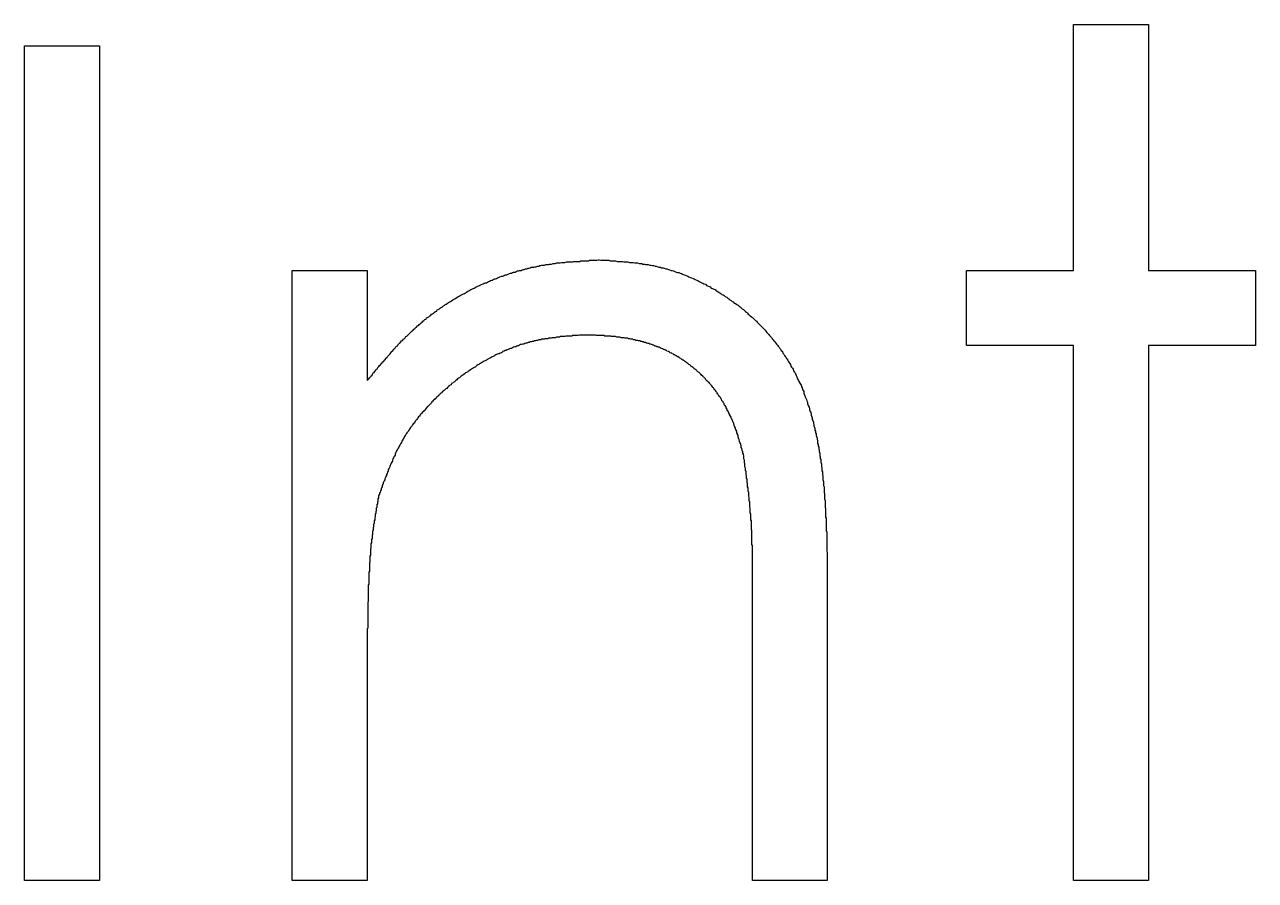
# Model space of a CAD drawing. Extents: x 50 to 797, y -88 to 551.
# Drawn here: x 151.91 to 154.213, y 537.213 to 538.815 of the extents above; entities that cross this region are included whole.
import ezdxf

# ---------------------------------------------------------------- set-up
doc = ezdxf.new("R2010")
doc.units = 0
doc.layers.get('0').update_dxf_attribs({"linetype": 'CONTINUOUS'})

msp = doc.modelspace()

# ---------------------------------------------------------------- linework, layer by layer
at = {"color": 7, "linetype": 'CONTINUOUS'}
for p, q in [((153.8728, 538.8153), (154.0131, 538.8153)), ((153.8728, 538.3546), (153.8728, 538.8153)), ((154.0131, 538.8153), (154.0131, 538.3546)), ((151.9097, 538.7753), (152.0499, 538.7753)), ((151.9097, 537.2128), (151.9097, 538.7753)), ((152.0499, 538.7753), (152.0499, 537.2128)), ((152.4105, 538.3546), (152.5507, 538.3546)), ((152.4105, 537.2128), (152.4105, 538.3546)), ((152.5507, 538.3546), (152.5507, 538.1486)), ((153.6725, 538.2144), (153.6725, 538.3546)), ((153.6725, 538.3546), (153.8728, 538.3546)), ((154.0131, 538.3546), (154.2134, 538.3546)), ((154.2134, 538.3546), (154.2134, 538.2144)), ((153.8728, 538.2144), (153.6725, 538.2144)), ((153.8728, 537.2128), (153.8728, 538.2144)), ((154.0131, 538.2144), (154.0131, 537.2128)), ((154.2134, 538.2144), (154.0131, 538.2144)), ((153.4121, 537.7959), (153.4121, 537.2128)), ((153.2719, 537.2128), (153.2719, 537.7499)), ((152.5507, 537.6256), (152.5507, 537.2128)), ((152.0499, 537.2128), (151.9097, 537.2128)), ((152.5507, 537.2128), (152.4105, 537.2128)), ((153.4121, 537.2128), (153.2719, 537.2128)), ((154.0131, 537.2128), (153.8728, 537.2128))]:
    msp.add_line(p, q, dxfattribs=at)
at = {"color": 7}
for points in [[(152.551, 538.149, 0), (152.552, 538.15, 0), (152.554, 538.152, 0), (152.555, 538.154, 0), (152.557, 538.156, 0), (152.558, 538.157, 0), (152.56, 538.159, 0), (152.561, 538.161, 0), (152.562, 538.163, 0), (152.564, 538.164, 0), (152.565, 538.166, 0), (152.567, 538.168, 0), (152.568, 538.17, 0), (152.57, 538.171, 0), (152.571, 538.173, 0), (152.573, 538.175, 0), (152.574, 538.177, 0), (152.576, 538.178, 0), (152.577, 538.18, 0), (152.579, 538.182, 0), (152.58, 538.184, 0), (152.582, 538.185, 0), (152.583, 538.187, 0), (152.585, 538.189, 0), (152.586, 538.191, 0), (152.588, 538.192, 0), (152.589, 538.194, 0), (152.591, 538.196, 0), (152.592, 538.197, 0), (152.594, 538.199, 0), (152.595, 538.201, 0), (152.597, 538.203, 0), (152.598, 538.204, 0), (152.6, 538.206, 0), (152.601, 538.208, 0), (152.603, 538.209, 0), (152.604, 538.211, 0), (152.606, 538.213, 0), (152.608, 538.214, 0), (152.609, 538.216, 0), (152.611, 538.218, 0), (152.612, 538.219, 0), (152.614, 538.221, 0), (152.615, 538.223, 0), (152.617, 538.224, 0), (152.619, 538.226, 0), (152.62, 538.227, 0), (152.622, 538.229, 0), (152.623, 538.231, 0), (152.625, 538.232, 0), (152.627, 538.234, 0), (152.628, 538.235, 0), (152.63, 538.237, 0), (152.632, 538.239, 0), (152.633, 538.24, 0), (152.635, 538.242, 0), (152.637, 538.243, 0), (152.638, 538.245, 0), (152.64, 538.246, 0), (152.642, 538.248, 0), (152.643, 538.249, 0), (152.645, 538.251, 0), (152.647, 538.252, 0), (152.648, 538.254, 0), (152.65, 538.255, 0), (152.652, 538.257, 0), (152.654, 538.258, 0), (152.655, 538.26, 0), (152.657, 538.261, 0), (152.659, 538.263, 0), (152.661, 538.264, 0), (152.662, 538.266, 0), (152.664, 538.267, 0), (152.666, 538.268, 0), (152.668, 538.27, 0), (152.67, 538.271, 0), (152.671, 538.273, 0), (152.673, 538.274, 0), (152.675, 538.275, 0), (152.677, 538.277, 0), (152.679, 538.278, 0), (152.681, 538.279, 0), (152.682, 538.281, 0), (152.684, 538.282, 0), (152.686, 538.283, 0), (152.688, 538.285, 0), (152.69, 538.286, 0), (152.692, 538.287, 0), (152.694, 538.289, 0), (152.696, 538.29, 0), (152.697, 538.291, 0), (152.699, 538.292, 0), (152.701, 538.294, 0), (152.703, 538.295, 0), (152.705, 538.296, 0), (152.707, 538.297, 0), (152.709, 538.298, 0), (152.711, 538.3, 0), (152.713, 538.301, 0), (152.715, 538.302, 0), (152.717, 538.303, 0), (152.719, 538.304, 0), (152.721, 538.306, 0), (152.723, 538.307, 0), (152.725, 538.308, 0), (152.727, 538.309, 0), (152.729, 538.31, 0), (152.731, 538.311, 0), (152.733, 538.312, 0), (152.735, 538.313, 0), (152.737, 538.314, 0), (152.739, 538.316, 0), (152.741, 538.317, 0), (152.743, 538.318, 0), (152.745, 538.319, 0), (152.747, 538.32, 0), (152.749, 538.321, 0), (152.751, 538.322, 0), (152.753, 538.323, 0), (152.755, 538.324, 0), (152.757, 538.325, 0), (152.759, 538.326, 0), (152.761, 538.327, 0), (152.763, 538.328, 0), (152.766, 538.329, 0), (152.768, 538.33, 0), (152.77, 538.331, 0), (152.772, 538.332, 0), (152.774, 538.332, 0), (152.776, 538.333, 0), (152.778, 538.334, 0), (152.78, 538.335, 0), (152.782, 538.336, 0), (152.785, 538.337, 0), (152.787, 538.338, 0), (152.789, 538.339, 0), (152.791, 538.339, 0), (152.793, 538.34, 0), (152.795, 538.341, 0), (152.797, 538.342, 0), (152.799, 538.343, 0), (152.802, 538.344, 0), (152.804, 538.344, 0), (152.806, 538.345, 0), (152.808, 538.346, 0), (152.81, 538.347, 0), (152.812, 538.347, 0), (152.815, 538.348, 0), (152.817, 538.349, 0), (152.819, 538.35, 0), (152.821, 538.35, 0), (152.823, 538.351, 0), (152.825, 538.352, 0), (152.828, 538.352, 0), (152.83, 538.353, 0), (152.832, 538.354, 0), (152.834, 538.354, 0), (152.836, 538.355, 0), (152.839, 538.355, 0), (152.841, 538.356, 0), (152.843, 538.357, 0), (152.845, 538.357, 0), (152.847, 538.358, 0), (152.85, 538.358, 0), (152.852, 538.359, 0), (152.854, 538.359, 0), (152.856, 538.36, 0), (152.858, 538.361, 0), (152.861, 538.361, 0), (152.863, 538.361, 0), (152.865, 538.362, 0), (152.867, 538.362, 0), (152.87, 538.363, 0), (152.872, 538.363, 0), (152.874, 538.364, 0), (152.876, 538.364, 0), (152.878, 538.365, 0), (152.881, 538.365, 0), (152.883, 538.365, 0), (152.885, 538.366, 0), (152.887, 538.366, 0), (152.89, 538.366, 0), (152.892, 538.367, 0), (152.894, 538.367, 0), (152.896, 538.367, 0), (152.899, 538.368, 0), (152.901, 538.368, 0), (152.903, 538.368, 0), (152.905, 538.369, 0), (152.908, 538.369, 0), (152.91, 538.369, 0), (152.912, 538.369, 0), (152.915, 538.37, 0), (152.917, 538.37, 0), (152.919, 538.37, 0), (152.921, 538.37, 0), (152.924, 538.371, 0), (152.926, 538.371, 0), (152.928, 538.371, 0), (152.93, 538.371, 0), (152.933, 538.371, 0), (152.935, 538.371, 0), (152.937, 538.372, 0), (152.94, 538.372, 0), (152.942, 538.372, 0), (152.944, 538.372, 0), (152.946, 538.372, 0), (152.949, 538.372, 0), (152.951, 538.373, 0), (152.953, 538.373, 0), (152.955, 538.373, 0), (152.958, 538.373, 0), (152.96, 538.373, 0), (152.962, 538.373, 0), (152.965, 538.373, 0), (152.967, 538.374, 0), (152.969, 538.374, 0), (152.971, 538.374, 0), (152.974, 538.374, 0), (152.976, 538.374, 0), (152.978, 538.374, 0), (152.981, 538.374, 0), (152.983, 538.375, 0), (152.985, 538.375, 0)], [(152.985, 538.375, 0), (152.988, 538.374, 0), (152.99, 538.374, 0), (152.993, 538.374, 0), (152.995, 538.374, 0), (152.998, 538.374, 0), (153.001, 538.374, 0), (153.003, 538.374, 0), (153.006, 538.373, 0), (153.008, 538.373, 0), (153.011, 538.373, 0), (153.014, 538.373, 0), (153.016, 538.373, 0), (153.019, 538.372, 0), (153.021, 538.372, 0), (153.024, 538.372, 0), (153.026, 538.372, 0), (153.029, 538.372, 0), (153.031, 538.371, 0), (153.034, 538.371, 0), (153.037, 538.371, 0), (153.039, 538.371, 0), (153.042, 538.37, 0), (153.044, 538.37, 0), (153.047, 538.37, 0), (153.049, 538.37, 0), (153.052, 538.369, 0), (153.054, 538.369, 0), (153.057, 538.369, 0), (153.06, 538.368, 0), (153.062, 538.368, 0), (153.065, 538.368, 0), (153.067, 538.367, 0), (153.07, 538.367, 0), (153.072, 538.366, 0), (153.075, 538.366, 0), (153.077, 538.366, 0), (153.08, 538.365, 0), (153.082, 538.365, 0), (153.085, 538.364, 0), (153.087, 538.364, 0), (153.09, 538.363, 0), (153.092, 538.363, 0), (153.095, 538.362, 0), (153.097, 538.361, 0), (153.1, 538.361, 0), (153.102, 538.36, 0), (153.105, 538.36, 0), (153.107, 538.359, 0), (153.11, 538.358, 0), (153.112, 538.358, 0), (153.115, 538.357, 0), (153.117, 538.356, 0), (153.12, 538.355, 0), (153.122, 538.355, 0), (153.124, 538.354, 0), (153.127, 538.353, 0), (153.129, 538.352, 0), (153.132, 538.351, 0), (153.134, 538.351, 0), (153.137, 538.35, 0), (153.139, 538.349, 0), (153.141, 538.348, 0), (153.144, 538.347, 0), (153.146, 538.346, 0), (153.149, 538.345, 0), (153.151, 538.344, 0), (153.153, 538.343, 0), (153.156, 538.342, 0), (153.158, 538.341, 0), (153.161, 538.34, 0), (153.163, 538.339, 0), (153.165, 538.338, 0), (153.168, 538.337, 0), (153.17, 538.336, 0), (153.172, 538.334, 0), (153.175, 538.333, 0), (153.177, 538.332, 0), (153.179, 538.331, 0), (153.181, 538.33, 0), (153.184, 538.329, 0), (153.186, 538.327, 0), (153.188, 538.326, 0), (153.191, 538.325, 0), (153.193, 538.324, 0), (153.195, 538.322, 0), (153.197, 538.321, 0), (153.2, 538.32, 0), (153.202, 538.319, 0), (153.204, 538.317, 0), (153.206, 538.316, 0), (153.208, 538.315, 0), (153.211, 538.313, 0), (153.213, 538.312, 0), (153.215, 538.31, 0), (153.217, 538.309, 0), (153.219, 538.308, 0), (153.221, 538.306, 0), (153.224, 538.305, 0), (153.226, 538.303, 0), (153.228, 538.302, 0), (153.23, 538.3, 0), (153.232, 538.299, 0), (153.234, 538.297, 0), (153.236, 538.296, 0), (153.238, 538.294, 0), (153.24, 538.293, 0), (153.243, 538.291, 0), (153.245, 538.29, 0), (153.247, 538.288, 0), (153.249, 538.287, 0), (153.251, 538.285, 0), (153.253, 538.283, 0), (153.255, 538.282, 0), (153.257, 538.28, 0), (153.259, 538.278, 0), (153.261, 538.277, 0), (153.263, 538.275, 0), (153.264, 538.273, 0), (153.266, 538.272, 0), (153.268, 538.27, 0), (153.27, 538.268, 0), (153.272, 538.267, 0), (153.274, 538.265, 0), (153.276, 538.263, 0), (153.278, 538.261, 0), (153.28, 538.26, 0), (153.281, 538.258, 0), (153.283, 538.256, 0), (153.285, 538.254, 0), (153.287, 538.252, 0), (153.289, 538.25, 0), (153.29, 538.249, 0), (153.292, 538.247, 0), (153.294, 538.245, 0), (153.296, 538.243, 0), (153.297, 538.241, 0), (153.299, 538.239, 0), (153.301, 538.237, 0), (153.303, 538.235, 0), (153.304, 538.233, 0), (153.306, 538.231, 0), (153.308, 538.229, 0), (153.309, 538.227, 0), (153.311, 538.225, 0), (153.312, 538.223, 0), (153.314, 538.221, 0), (153.316, 538.219, 0), (153.317, 538.217, 0), (153.319, 538.215, 0), (153.32, 538.213, 0), (153.322, 538.211, 0), (153.323, 538.209, 0), (153.325, 538.207, 0), (153.326, 538.205, 0), (153.328, 538.203, 0), (153.329, 538.2, 0), (153.331, 538.198, 0), (153.332, 538.196, 0), (153.333, 538.194, 0), (153.335, 538.192, 0), (153.336, 538.19, 0), (153.338, 538.187, 0), (153.339, 538.185, 0), (153.34, 538.183, 0), (153.342, 538.181, 0), (153.343, 538.179, 0), (153.344, 538.176, 0), (153.345, 538.174, 0), (153.347, 538.172, 0), (153.348, 538.17, 0), (153.349, 538.167, 0), (153.35, 538.165, 0), (153.352, 538.163, 0), (153.353, 538.16, 0), (153.354, 538.158, 0), (153.355, 538.156, 0), (153.356, 538.154, 0), (153.357, 538.151, 0), (153.358, 538.149, 0), (153.359, 538.147, 0), (153.361, 538.144, 0), (153.362, 538.142, 0), (153.363, 538.14, 0), (153.364, 538.137, 0), (153.365, 538.135, 0), (153.366, 538.132, 0), (153.367, 538.13, 0), (153.368, 538.128, 0), (153.368, 538.125, 0), (153.369, 538.123, 0), (153.37, 538.12, 0), (153.371, 538.118, 0), (153.372, 538.116, 0), (153.373, 538.113, 0), (153.374, 538.111, 0), (153.375, 538.108, 0), (153.375, 538.106, 0), (153.376, 538.104, 0), (153.377, 538.101, 0), (153.378, 538.099, 0), (153.379, 538.096, 0), (153.379, 538.094, 0), (153.38, 538.091, 0), (153.381, 538.089, 0), (153.382, 538.086, 0), (153.382, 538.084, 0), (153.383, 538.081, 0), (153.384, 538.079, 0), (153.384, 538.076, 0), (153.385, 538.074, 0), (153.386, 538.071, 0), (153.386, 538.069, 0), (153.387, 538.066, 0), (153.387, 538.064, 0), (153.388, 538.061, 0), (153.389, 538.059, 0), (153.389, 538.056, 0), (153.39, 538.054, 0), (153.39, 538.051, 0), (153.391, 538.049, 0), (153.391, 538.046, 0), (153.392, 538.044, 0), (153.393, 538.041, 0), (153.393, 538.039, 0), (153.394, 538.036, 0), (153.394, 538.034, 0), (153.394, 538.031, 0), (153.395, 538.029, 0), (153.395, 538.026, 0), (153.396, 538.024, 0), (153.396, 538.021, 0), (153.397, 538.018, 0), (153.397, 538.016, 0), (153.398, 538.013, 0), (153.398, 538.011, 0), (153.398, 538.008, 0), (153.399, 538.006, 0), (153.399, 538.003, 0), (153.4, 538.001, 0), (153.4, 537.998, 0), (153.4, 537.996, 0), (153.401, 537.993, 0), (153.401, 537.991, 0), (153.401, 537.988, 0), (153.402, 537.985, 0), (153.402, 537.983, 0), (153.402, 537.98, 0), (153.403, 537.978, 0), (153.403, 537.975, 0), (153.403, 537.973, 0), (153.404, 537.97, 0), (153.404, 537.968, 0), (153.404, 537.965, 0), (153.404, 537.963, 0), (153.405, 537.96, 0), (153.405, 537.957, 0), (153.405, 537.955, 0), (153.405, 537.952, 0), (153.406, 537.95, 0), (153.406, 537.947, 0), (153.406, 537.945, 0), (153.406, 537.942, 0), (153.406, 537.939, 0), (153.407, 537.937, 0), (153.407, 537.934, 0), (153.407, 537.932, 0), (153.407, 537.929, 0), (153.407, 537.927, 0), (153.408, 537.924, 0), (153.408, 537.922, 0), (153.408, 537.919, 0), (153.408, 537.916, 0), (153.408, 537.914, 0), (153.408, 537.911, 0), (153.409, 537.909, 0), (153.409, 537.906, 0), (153.409, 537.904, 0), (153.409, 537.901, 0), (153.409, 537.899, 0), (153.409, 537.896, 0), (153.409, 537.893, 0), (153.41, 537.891, 0), (153.41, 537.888, 0), (153.41, 537.886, 0), (153.41, 537.883, 0), (153.41, 537.881, 0), (153.41, 537.878, 0), (153.41, 537.875, 0), (153.41, 537.873, 0), (153.41, 537.87, 0), (153.41, 537.868, 0), (153.411, 537.865, 0), (153.411, 537.863, 0), (153.411, 537.86, 0), (153.411, 537.857, 0), (153.411, 537.855, 0), (153.411, 537.852, 0), (153.411, 537.85, 0), (153.411, 537.847, 0), (153.411, 537.845, 0), (153.411, 537.842, 0), (153.411, 537.84, 0), (153.411, 537.837, 0), (153.411, 537.834, 0), (153.411, 537.832, 0), (153.411, 537.829, 0), (153.412, 537.827, 0), (153.412, 537.824, 0), (153.412, 537.822, 0), (153.412, 537.819, 0), (153.412, 537.816, 0), (153.412, 537.814, 0), (153.412, 537.811, 0), (153.412, 537.809, 0), (153.412, 537.806, 0), (153.412, 537.804, 0), (153.412, 537.801, 0), (153.412, 537.798, 0), (153.412, 537.796, 0)], [(152.961, 538.234, 0), (152.959, 538.234, 0), (152.957, 538.234, 0), (152.955, 538.234, 0), (152.952, 538.234, 0), (152.95, 538.234, 0), (152.948, 538.234, 0), (152.946, 538.233, 0), (152.944, 538.233, 0), (152.942, 538.233, 0), (152.94, 538.233, 0), (152.938, 538.233, 0), (152.936, 538.233, 0), (152.934, 538.232, 0), (152.932, 538.232, 0), (152.93, 538.232, 0), (152.928, 538.232, 0), (152.926, 538.232, 0), (152.923, 538.232, 0), (152.921, 538.231, 0), (152.919, 538.231, 0), (152.917, 538.231, 0), (152.915, 538.231, 0), (152.913, 538.231, 0), (152.911, 538.23, 0), (152.909, 538.23, 0), (152.907, 538.23, 0), (152.905, 538.23, 0), (152.903, 538.229, 0), (152.901, 538.229, 0), (152.899, 538.229, 0), (152.897, 538.229, 0), (152.895, 538.228, 0), (152.893, 538.228, 0), (152.891, 538.228, 0), (152.889, 538.227, 0), (152.887, 538.227, 0), (152.884, 538.227, 0), (152.882, 538.226, 0), (152.88, 538.226, 0), (152.878, 538.226, 0), (152.876, 538.225, 0), (152.874, 538.225, 0), (152.872, 538.225, 0), (152.87, 538.224, 0), (152.868, 538.224, 0), (152.866, 538.223, 0), (152.864, 538.223, 0), (152.862, 538.222, 0), (152.86, 538.222, 0), (152.858, 538.221, 0), (152.856, 538.221, 0), (152.854, 538.22, 0), (152.852, 538.22, 0), (152.85, 538.219, 0), (152.848, 538.219, 0), (152.846, 538.218, 0), (152.844, 538.217, 0), (152.842, 538.217, 0), (152.84, 538.216, 0), (152.838, 538.216, 0), (152.836, 538.215, 0), (152.834, 538.214, 0), (152.832, 538.214, 0), (152.831, 538.213, 0), (152.829, 538.212, 0), (152.827, 538.212, 0), (152.825, 538.211, 0), (152.823, 538.21, 0), (152.821, 538.209, 0), (152.819, 538.209, 0), (152.817, 538.208, 0), (152.815, 538.207, 0), (152.813, 538.206, 0), (152.811, 538.205, 0), (152.809, 538.205, 0), (152.807, 538.204, 0), (152.805, 538.203, 0), (152.804, 538.202, 0), (152.802, 538.201, 0), (152.8, 538.2, 0), (152.798, 538.199, 0), (152.796, 538.199, 0), (152.794, 538.198, 0), (152.792, 538.197, 0), (152.79, 538.196, 0), (152.789, 538.195, 0), (152.787, 538.194, 0), (152.785, 538.193, 0), (152.783, 538.192, 0), (152.781, 538.191, 0), (152.779, 538.19, 0), (152.777, 538.189, 0), (152.776, 538.188, 0), (152.774, 538.187, 0), (152.772, 538.186, 0), (152.77, 538.185, 0), (152.768, 538.184, 0), (152.767, 538.183, 0), (152.765, 538.182, 0), (152.763, 538.181, 0), (152.761, 538.18, 0), (152.76, 538.179, 0), (152.758, 538.178, 0), (152.756, 538.177, 0), (152.754, 538.175, 0), (152.753, 538.174, 0), (152.751, 538.173, 0), (152.749, 538.172, 0), (152.747, 538.171, 0), (152.746, 538.17, 0), (152.744, 538.169, 0), (152.742, 538.167, 0), (152.74, 538.166, 0), (152.739, 538.165, 0), (152.737, 538.164, 0), (152.735, 538.163, 0), (152.734, 538.162, 0), (152.732, 538.16, 0), (152.73, 538.159, 0), (152.729, 538.158, 0), (152.727, 538.157, 0), (152.725, 538.155, 0), (152.724, 538.154, 0), (152.722, 538.153, 0), (152.72, 538.152, 0), (152.719, 538.15, 0), (152.717, 538.149, 0), (152.716, 538.148, 0), (152.714, 538.146, 0), (152.712, 538.145, 0), (152.711, 538.144, 0), (152.709, 538.143, 0), (152.708, 538.141, 0), (152.706, 538.14, 0), (152.704, 538.139, 0), (152.703, 538.137, 0), (152.701, 538.136, 0), (152.7, 538.134, 0), (152.698, 538.133, 0), (152.697, 538.132, 0), (152.695, 538.13, 0), (152.693, 538.129, 0), (152.692, 538.128, 0), (152.69, 538.126, 0), (152.689, 538.125, 0), (152.687, 538.123, 0), (152.686, 538.122, 0), (152.684, 538.12, 0), (152.683, 538.119, 0), (152.681, 538.118, 0), (152.68, 538.116, 0), (152.678, 538.115, 0), (152.677, 538.113, 0), (152.675, 538.112, 0), (152.674, 538.11, 0), (152.672, 538.109, 0), (152.671, 538.107, 0), (152.67, 538.106, 0), (152.668, 538.104, 0), (152.667, 538.103, 0), (152.665, 538.101, 0), (152.664, 538.1, 0), (152.662, 538.098, 0), (152.661, 538.097, 0), (152.66, 538.095, 0), (152.658, 538.093, 0), (152.657, 538.092, 0), (152.656, 538.09, 0), (152.654, 538.089, 0), (152.653, 538.087, 0), (152.651, 538.086, 0), (152.65, 538.084, 0), (152.649, 538.082, 0), (152.647, 538.081, 0), (152.646, 538.079, 0), (152.645, 538.078, 0), (152.644, 538.076, 0), (152.642, 538.074, 0), (152.641, 538.073, 0), (152.64, 538.071, 0), (152.639, 538.069, 0), (152.637, 538.068, 0), (152.636, 538.066, 0), (152.635, 538.064, 0), (152.634, 538.063, 0), (152.632, 538.061, 0), (152.631, 538.059, 0), (152.63, 538.058, 0), (152.629, 538.056, 0), (152.628, 538.054, 0), (152.627, 538.053, 0), (152.625, 538.051, 0), (152.624, 538.049, 0), (152.623, 538.047, 0), (152.622, 538.046, 0), (152.621, 538.044, 0), (152.62, 538.042, 0), (152.619, 538.04, 0), (152.618, 538.039, 0), (152.617, 538.037, 0), (152.616, 538.035, 0), (152.615, 538.033, 0), (152.614, 538.031, 0), (152.613, 538.03, 0), (152.612, 538.028, 0), (152.611, 538.026, 0), (152.61, 538.024, 0), (152.609, 538.022, 0), (152.608, 538.02, 0), (152.607, 538.019, 0), (152.606, 538.017, 0), (152.605, 538.015, 0), (152.604, 538.013, 0), (152.603, 538.011, 0), (152.603, 538.009, 0), (152.602, 538.007, 0), (152.601, 538.006, 0), (152.6, 538.004, 0), (152.599, 538.002, 0), (152.598, 538, 0), (152.598, 537.998, 0), (152.597, 537.996, 0), (152.596, 537.994, 0), (152.595, 537.992, 0), (152.594, 537.99, 0), (152.593, 537.988, 0), (152.593, 537.987, 0), (152.592, 537.985, 0), (152.591, 537.983, 0), (152.59, 537.981, 0), (152.59, 537.979, 0), (152.589, 537.977, 0), (152.588, 537.975, 0), (152.587, 537.973, 0), (152.587, 537.971, 0), (152.586, 537.969, 0), (152.585, 537.967, 0), (152.584, 537.965, 0), (152.584, 537.963, 0), (152.583, 537.961, 0), (152.582, 537.959, 0), (152.581, 537.958, 0), (152.581, 537.956, 0), (152.58, 537.954, 0), (152.579, 537.952, 0), (152.579, 537.95, 0), (152.578, 537.948, 0), (152.577, 537.946, 0), (152.577, 537.944, 0), (152.576, 537.942, 0), (152.575, 537.94, 0), (152.574, 537.938, 0), (152.574, 537.936, 0), (152.573, 537.934, 0), (152.572, 537.932, 0)], [(153.255, 538.01, 0), (153.255, 538.011, 0), (153.254, 538.013, 0), (153.254, 538.014, 0), (153.254, 538.016, 0), (153.253, 538.017, 0), (153.253, 538.019, 0), (153.252, 538.02, 0), (153.252, 538.022, 0), (153.251, 538.023, 0), (153.251, 538.025, 0), (153.251, 538.027, 0), (153.25, 538.028, 0), (153.25, 538.03, 0), (153.249, 538.031, 0), (153.249, 538.033, 0), (153.248, 538.034, 0), (153.248, 538.036, 0), (153.247, 538.037, 0), (153.247, 538.039, 0), (153.246, 538.04, 0), (153.246, 538.042, 0), (153.245, 538.043, 0), (153.245, 538.045, 0), (153.245, 538.046, 0), (153.244, 538.048, 0), (153.244, 538.049, 0), (153.243, 538.051, 0), (153.243, 538.052, 0), (153.242, 538.054, 0), (153.242, 538.055, 0), (153.241, 538.057, 0), (153.24, 538.058, 0), (153.24, 538.06, 0), (153.239, 538.061, 0), (153.239, 538.063, 0), (153.238, 538.064, 0), (153.238, 538.066, 0), (153.237, 538.067, 0), (153.237, 538.069, 0), (153.236, 538.07, 0), (153.235, 538.072, 0), (153.235, 538.073, 0), (153.234, 538.075, 0), (153.234, 538.076, 0), (153.233, 538.078, 0), (153.232, 538.079, 0), (153.232, 538.08, 0), (153.231, 538.082, 0), (153.23, 538.083, 0), (153.23, 538.085, 0), (153.229, 538.086, 0), (153.228, 538.088, 0), (153.228, 538.089, 0), (153.227, 538.09, 0), (153.226, 538.092, 0), (153.225, 538.093, 0), (153.225, 538.095, 0), (153.224, 538.096, 0), (153.223, 538.098, 0), (153.223, 538.099, 0), (153.222, 538.1, 0), (153.221, 538.102, 0), (153.22, 538.103, 0), (153.219, 538.104, 0), (153.219, 538.106, 0), (153.218, 538.107, 0), (153.217, 538.109, 0), (153.216, 538.11, 0), (153.215, 538.111, 0), (153.214, 538.113, 0), (153.214, 538.114, 0), (153.213, 538.115, 0), (153.212, 538.117, 0), (153.211, 538.118, 0), (153.21, 538.119, 0), (153.209, 538.121, 0), (153.208, 538.122, 0), (153.207, 538.123, 0), (153.206, 538.125, 0), (153.206, 538.126, 0), (153.205, 538.127, 0), (153.204, 538.128, 0), (153.203, 538.13, 0), (153.202, 538.131, 0), (153.201, 538.132, 0), (153.2, 538.134, 0), (153.199, 538.135, 0), (153.198, 538.136, 0), (153.197, 538.137, 0), (153.196, 538.139, 0), (153.195, 538.14, 0), (153.194, 538.141, 0), (153.193, 538.142, 0), (153.192, 538.143, 0), (153.191, 538.145, 0), (153.19, 538.146, 0), (153.188, 538.147, 0), (153.187, 538.148, 0), (153.186, 538.149, 0), (153.185, 538.15, 0), (153.184, 538.152, 0), (153.183, 538.153, 0), (153.182, 538.154, 0), (153.181, 538.155, 0), (153.18, 538.156, 0), (153.179, 538.157, 0), (153.177, 538.158, 0), (153.176, 538.16, 0), (153.175, 538.161, 0), (153.174, 538.162, 0), (153.173, 538.163, 0), (153.172, 538.164, 0), (153.17, 538.165, 0), (153.169, 538.166, 0), (153.168, 538.167, 0), (153.167, 538.168, 0), (153.166, 538.169, 0), (153.164, 538.17, 0), (153.163, 538.171, 0), (153.162, 538.172, 0), (153.161, 538.173, 0), (153.16, 538.174, 0), (153.158, 538.175, 0), (153.157, 538.176, 0), (153.156, 538.177, 0), (153.155, 538.178, 0), (153.153, 538.179, 0), (153.152, 538.18, 0), (153.151, 538.181, 0), (153.149, 538.182, 0), (153.148, 538.183, 0), (153.147, 538.184, 0), (153.145, 538.185, 0), (153.144, 538.186, 0), (153.143, 538.187, 0), (153.142, 538.187, 0), (153.14, 538.188, 0), (153.139, 538.189, 0), (153.138, 538.19, 0), (153.136, 538.191, 0), (153.135, 538.192, 0), (153.133, 538.193, 0), (153.132, 538.193, 0), (153.131, 538.194, 0), (153.129, 538.195, 0), (153.128, 538.196, 0), (153.127, 538.197, 0), (153.125, 538.197, 0), (153.124, 538.198, 0), (153.122, 538.199, 0), (153.121, 538.2, 0), (153.12, 538.2, 0), (153.118, 538.201, 0), (153.117, 538.202, 0), (153.115, 538.203, 0), (153.114, 538.203, 0), (153.112, 538.204, 0), (153.111, 538.205, 0), (153.11, 538.205, 0), (153.108, 538.206, 0), (153.107, 538.207, 0), (153.105, 538.207, 0), (153.104, 538.208, 0), (153.102, 538.209, 0), (153.101, 538.209, 0), (153.099, 538.21, 0), (153.098, 538.211, 0), (153.096, 538.211, 0), (153.095, 538.212, 0), (153.093, 538.212, 0), (153.092, 538.213, 0), (153.09, 538.213, 0), (153.089, 538.214, 0), (153.087, 538.215, 0), (153.086, 538.215, 0), (153.084, 538.216, 0), (153.083, 538.216, 0), (153.081, 538.217, 0), (153.08, 538.217, 0), (153.078, 538.218, 0), (153.077, 538.218, 0), (153.075, 538.219, 0), (153.074, 538.219, 0), (153.072, 538.22, 0), (153.071, 538.22, 0), (153.069, 538.22, 0), (153.068, 538.221, 0), (153.066, 538.221, 0), (153.065, 538.222, 0), (153.063, 538.222, 0), (153.062, 538.223, 0), (153.06, 538.223, 0), (153.059, 538.223, 0), (153.057, 538.224, 0), (153.055, 538.224, 0), (153.054, 538.224, 0), (153.052, 538.225, 0), (153.051, 538.225, 0), (153.049, 538.225, 0), (153.048, 538.226, 0), (153.046, 538.226, 0), (153.045, 538.226, 0), (153.043, 538.227, 0), (153.041, 538.227, 0), (153.04, 538.227, 0), (153.038, 538.228, 0), (153.037, 538.228, 0), (153.035, 538.228, 0), (153.034, 538.228, 0), (153.032, 538.229, 0), (153.03, 538.229, 0), (153.029, 538.229, 0), (153.027, 538.229, 0), (153.026, 538.229, 0), (153.024, 538.23, 0), (153.023, 538.23, 0), (153.021, 538.23, 0), (153.019, 538.23, 0), (153.018, 538.23, 0), (153.016, 538.231, 0), (153.015, 538.231, 0), (153.013, 538.231, 0), (153.012, 538.231, 0), (153.01, 538.231, 0), (153.008, 538.231, 0), (153.007, 538.232, 0), (153.005, 538.232, 0), (153.004, 538.232, 0), (153.002, 538.232, 0), (153, 538.232, 0), (152.999, 538.232, 0), (152.997, 538.232, 0), (152.996, 538.232, 0), (152.994, 538.233, 0), (152.993, 538.233, 0), (152.991, 538.233, 0), (152.989, 538.233, 0), (152.988, 538.233, 0), (152.986, 538.233, 0), (152.985, 538.233, 0), (152.983, 538.233, 0), (152.981, 538.233, 0), (152.98, 538.233, 0), (152.978, 538.234, 0), (152.977, 538.234, 0), (152.975, 538.234, 0), (152.973, 538.234, 0), (152.972, 538.234, 0), (152.97, 538.234, 0), (152.969, 538.234, 0), (152.967, 538.234, 0), (152.966, 538.234, 0), (152.964, 538.234, 0), (152.962, 538.234, 0), (152.961, 538.234, 0)], [(153.272, 537.75, 0), (153.272, 537.752, 0), (153.272, 537.753, 0), (153.272, 537.755, 0), (153.272, 537.756, 0), (153.272, 537.758, 0), (153.272, 537.76, 0), (153.272, 537.761, 0), (153.272, 537.763, 0), (153.272, 537.765, 0), (153.272, 537.766, 0), (153.272, 537.768, 0), (153.272, 537.77, 0), (153.272, 537.771, 0), (153.272, 537.773, 0), (153.272, 537.775, 0), (153.272, 537.776, 0), (153.272, 537.778, 0), (153.272, 537.779, 0), (153.272, 537.781, 0), (153.272, 537.783, 0), (153.272, 537.784, 0), (153.272, 537.786, 0), (153.272, 537.788, 0), (153.272, 537.789, 0), (153.272, 537.791, 0), (153.272, 537.793, 0), (153.272, 537.794, 0), (153.272, 537.796, 0), (153.272, 537.797, 0), (153.272, 537.799, 0), (153.272, 537.801, 0), (153.272, 537.802, 0), (153.272, 537.804, 0), (153.272, 537.806, 0), (153.272, 537.807, 0), (153.272, 537.809, 0), (153.272, 537.811, 0), (153.272, 537.812, 0), (153.272, 537.814, 0), (153.272, 537.816, 0), (153.272, 537.817, 0), (153.272, 537.819, 0), (153.272, 537.82, 0), (153.272, 537.822, 0), (153.272, 537.824, 0), (153.272, 537.825, 0), (153.272, 537.827, 0), (153.272, 537.829, 0), (153.272, 537.83, 0), (153.272, 537.832, 0), (153.272, 537.834, 0), (153.272, 537.835, 0), (153.272, 537.837, 0), (153.272, 537.838, 0), (153.272, 537.84, 0), (153.271, 537.842, 0), (153.271, 537.843, 0), (153.271, 537.845, 0), (153.271, 537.847, 0), (153.271, 537.848, 0), (153.271, 537.85, 0), (153.271, 537.852, 0), (153.271, 537.853, 0), (153.271, 537.855, 0), (153.271, 537.856, 0), (153.271, 537.858, 0), (153.271, 537.86, 0), (153.271, 537.861, 0), (153.271, 537.863, 0), (153.271, 537.865, 0), (153.271, 537.866, 0), (153.271, 537.868, 0), (153.27, 537.87, 0), (153.27, 537.871, 0), (153.27, 537.873, 0), (153.27, 537.874, 0), (153.27, 537.876, 0), (153.27, 537.878, 0), (153.27, 537.879, 0), (153.27, 537.881, 0), (153.27, 537.883, 0), (153.27, 537.884, 0), (153.27, 537.886, 0), (153.269, 537.888, 0), (153.269, 537.889, 0), (153.269, 537.891, 0), (153.269, 537.892, 0), (153.269, 537.894, 0), (153.269, 537.896, 0), (153.269, 537.897, 0), (153.269, 537.899, 0), (153.268, 537.901, 0), (153.268, 537.902, 0), (153.268, 537.904, 0), (153.268, 537.906, 0), (153.268, 537.907, 0), (153.268, 537.909, 0), (153.268, 537.91, 0), (153.267, 537.912, 0), (153.267, 537.914, 0), (153.267, 537.915, 0), (153.267, 537.917, 0), (153.267, 537.919, 0), (153.267, 537.92, 0), (153.267, 537.922, 0), (153.266, 537.923, 0), (153.266, 537.925, 0), (153.266, 537.927, 0), (153.266, 537.928, 0), (153.266, 537.93, 0), (153.265, 537.932, 0), (153.265, 537.933, 0), (153.265, 537.935, 0), (153.265, 537.936, 0), (153.265, 537.938, 0), (153.265, 537.94, 0), (153.264, 537.941, 0), (153.264, 537.943, 0), (153.264, 537.945, 0), (153.264, 537.946, 0), (153.264, 537.948, 0), (153.263, 537.95, 0), (153.263, 537.951, 0), (153.263, 537.953, 0), (153.263, 537.954, 0), (153.263, 537.956, 0), (153.262, 537.958, 0), (153.262, 537.959, 0), (153.262, 537.961, 0), (153.262, 537.963, 0), (153.262, 537.964, 0), (153.261, 537.966, 0), (153.261, 537.967, 0), (153.261, 537.969, 0), (153.261, 537.971, 0), (153.26, 537.972, 0), (153.26, 537.974, 0), (153.26, 537.976, 0), (153.26, 537.977, 0), (153.26, 537.979, 0), (153.259, 537.98, 0), (153.259, 537.982, 0), (153.259, 537.984, 0), (153.259, 537.985, 0), (153.258, 537.987, 0), (153.258, 537.989, 0), (153.258, 537.99, 0), (153.258, 537.992, 0), (153.258, 537.993, 0), (153.257, 537.995, 0), (153.257, 537.997, 0), (153.257, 537.998, 0), (153.257, 538, 0), (153.256, 538.002, 0), (153.256, 538.003, 0), (153.256, 538.005, 0), (153.256, 538.006, 0), (153.256, 538.008, 0), (153.255, 538.01, 0)], [(152.572, 537.932, 0), (152.572, 537.93, 0), (152.572, 537.929, 0), (152.571, 537.927, 0), (152.571, 537.926, 0), (152.571, 537.924, 0), (152.571, 537.923, 0), (152.57, 537.921, 0), (152.57, 537.919, 0), (152.57, 537.918, 0), (152.569, 537.916, 0), (152.569, 537.915, 0), (152.569, 537.913, 0), (152.569, 537.911, 0), (152.568, 537.91, 0), (152.568, 537.908, 0), (152.568, 537.907, 0), (152.568, 537.905, 0), (152.567, 537.903, 0), (152.567, 537.902, 0), (152.567, 537.9, 0), (152.566, 537.899, 0), (152.566, 537.897, 0), (152.566, 537.896, 0), (152.566, 537.894, 0), (152.565, 537.892, 0), (152.565, 537.891, 0), (152.565, 537.889, 0), (152.565, 537.888, 0), (152.564, 537.886, 0), (152.564, 537.884, 0), (152.564, 537.883, 0), (152.564, 537.881, 0), (152.563, 537.88, 0), (152.563, 537.878, 0), (152.563, 537.876, 0), (152.563, 537.875, 0), (152.562, 537.873, 0), (152.562, 537.872, 0), (152.562, 537.87, 0), (152.562, 537.868, 0), (152.561, 537.867, 0), (152.561, 537.865, 0), (152.561, 537.864, 0), (152.561, 537.862, 0), (152.561, 537.86, 0), (152.56, 537.859, 0), (152.56, 537.857, 0), (152.56, 537.856, 0), (152.56, 537.854, 0), (152.56, 537.853, 0), (152.559, 537.851, 0), (152.559, 537.849, 0), (152.559, 537.848, 0), (152.559, 537.846, 0), (152.559, 537.845, 0), (152.558, 537.843, 0), (152.558, 537.841, 0), (152.558, 537.84, 0), (152.558, 537.838, 0), (152.558, 537.837, 0), (152.558, 537.835, 0), (152.557, 537.833, 0), (152.557, 537.832, 0), (152.557, 537.83, 0), (152.557, 537.828, 0), (152.557, 537.827, 0), (152.557, 537.825, 0), (152.557, 537.824, 0), (152.557, 537.822, 0), (152.556, 537.82, 0), (152.556, 537.819, 0), (152.556, 537.817, 0), (152.556, 537.816, 0), (152.556, 537.814, 0), (152.556, 537.812, 0), (152.556, 537.811, 0), (152.556, 537.809, 0), (152.555, 537.808, 0), (152.555, 537.806, 0), (152.555, 537.804, 0), (152.555, 537.803, 0), (152.555, 537.801, 0), (152.555, 537.8, 0), (152.555, 537.798, 0), (152.555, 537.796, 0), (152.555, 537.795, 0), (152.555, 537.793, 0), (152.555, 537.792, 0), (152.554, 537.79, 0), (152.554, 537.788, 0), (152.554, 537.787, 0), (152.554, 537.785, 0), (152.554, 537.783, 0), (152.554, 537.782, 0), (152.554, 537.78, 0), (152.554, 537.779, 0), (152.554, 537.777, 0), (152.554, 537.775, 0), (152.554, 537.774, 0), (152.554, 537.772, 0), (152.554, 537.771, 0), (152.554, 537.769, 0), (152.554, 537.767, 0), (152.553, 537.766, 0), (152.553, 537.764, 0), (152.553, 537.763, 0), (152.553, 537.761, 0), (152.553, 537.759, 0), (152.553, 537.758, 0), (152.553, 537.756, 0), (152.553, 537.754, 0), (152.553, 537.753, 0), (152.553, 537.751, 0), (152.553, 537.75, 0), (152.553, 537.748, 0), (152.553, 537.746, 0), (152.553, 537.745, 0), (152.553, 537.743, 0), (152.553, 537.742, 0), (152.553, 537.74, 0), (152.553, 537.738, 0), (152.553, 537.737, 0), (152.553, 537.735, 0), (152.552, 537.734, 0), (152.552, 537.732, 0), (152.552, 537.73, 0), (152.552, 537.729, 0), (152.552, 537.727, 0), (152.552, 537.725, 0), (152.552, 537.724, 0), (152.552, 537.722, 0), (152.552, 537.721, 0), (152.552, 537.719, 0), (152.552, 537.717, 0), (152.552, 537.716, 0), (152.552, 537.714, 0), (152.552, 537.713, 0), (152.552, 537.711, 0), (152.552, 537.709, 0), (152.552, 537.708, 0), (152.552, 537.706, 0), (152.552, 537.705, 0), (152.552, 537.703, 0), (152.552, 537.701, 0), (152.552, 537.7, 0), (152.552, 537.698, 0), (152.552, 537.696, 0), (152.552, 537.695, 0), (152.552, 537.693, 0), (152.552, 537.692, 0), (152.552, 537.69, 0), (152.552, 537.688, 0), (152.552, 537.687, 0), (152.552, 537.685, 0), (152.551, 537.684, 0), (152.551, 537.682, 0), (152.551, 537.68, 0), (152.551, 537.679, 0), (152.551, 537.677, 0), (152.551, 537.676, 0), (152.551, 537.674, 0), (152.551, 537.672, 0), (152.551, 537.671, 0), (152.551, 537.669, 0), (152.551, 537.667, 0), (152.551, 537.666, 0), (152.551, 537.664, 0), (152.551, 537.663, 0), (152.551, 537.661, 0), (152.551, 537.659, 0), (152.551, 537.658, 0), (152.551, 537.656, 0), (152.551, 537.655, 0), (152.551, 537.653, 0), (152.551, 537.651, 0), (152.551, 537.65, 0), (152.551, 537.648, 0), (152.551, 537.647, 0), (152.551, 537.645, 0), (152.551, 537.643, 0), (152.551, 537.642, 0), (152.551, 537.64, 0), (152.551, 537.638, 0), (152.551, 537.637, 0), (152.551, 537.635, 0), (152.551, 537.634, 0), (152.551, 537.632, 0), (152.551, 537.63, 0), (152.551, 537.629, 0), (152.551, 537.627, 0), (152.551, 537.626, 0)]]:
    msp.add_polyline3d(points, dxfattribs=at)

doc.saveas('drawing.dxf')
